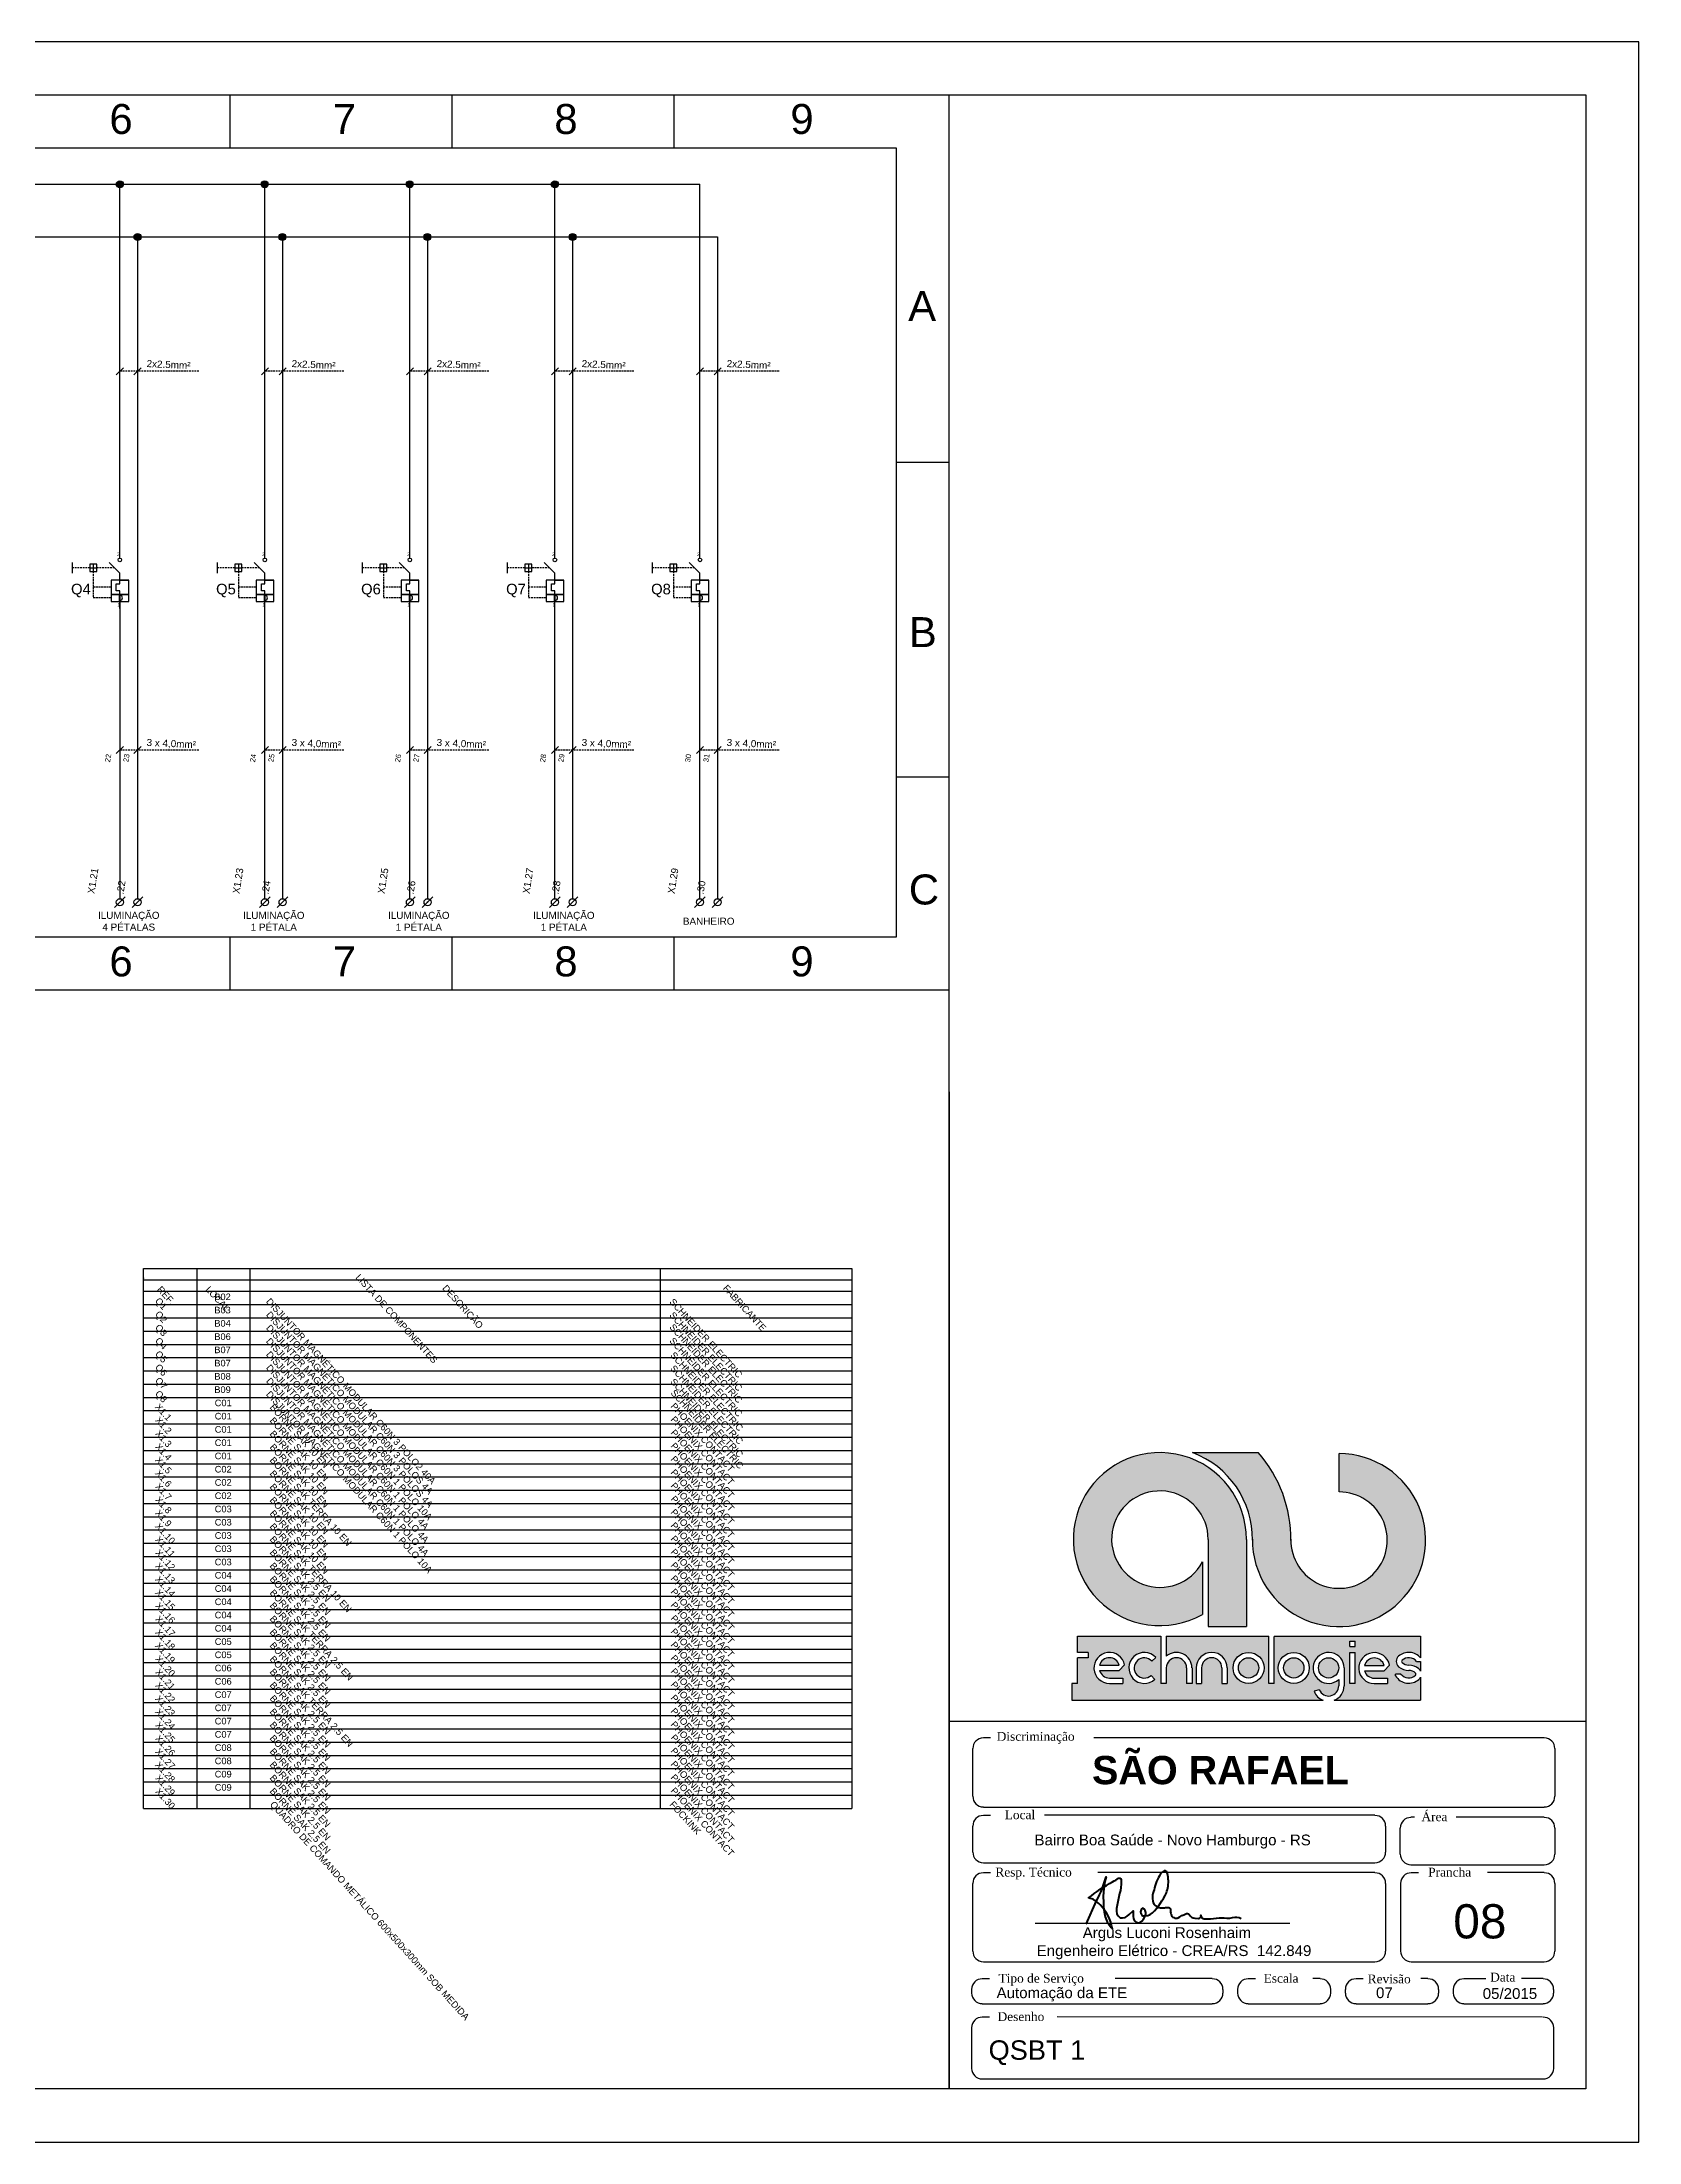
# Model space of a CAD drawing. Header units: millimetres. Extents: x 100 to 940, y 77 to 694.
# Drawn here: x 489 to 940, y 100 to 694 of the extents above; entities that cross this region are included whole.
import ezdxf
from ezdxf.enums import TextEntityAlignment as Align

# ---------------------------------------------------------------- set-up
doc = ezdxf.new("R2010")
doc.units = ezdxf.units.MM
doc.linetypes.add('DASHED', pattern=[0.75, 0.5, -0.25])
doc.layers.add('selo', color=7, linetype='Continuous')
doc.styles.add('Annotative', font='arial.ttf')
doc.styles.add('Notes', font='arial.ttf', dxfattribs={"height": 3})
doc.styles.get("Standard").update_dxf_attribs({"font": 'arial.ttf'})

msp = doc.modelspace()

# ---------------------------------------------------------------- hatches: boundary and pattern name
h = msp.add_hatch(color=256)
h.dxf.hatch_style = 1
h.paths.add_polyline_path([(511.51, 653.7, 1), (509.51, 653.7, 1)])
h = msp.add_hatch(color=256)
h.dxf.hatch_style = 1
h.paths.add_polyline_path([(552.46, 653.7, 1), (550.46, 653.7, 1)])
h = msp.add_hatch(color=256)
h.dxf.hatch_style = 1
h.paths.add_polyline_path([(593.46, 653.7, 1), (591.46, 653.7, 1)])
h = msp.add_hatch(color=256)
h.dxf.hatch_style = 1
h.paths.add_polyline_path([(634.51, 653.7, 1), (632.51, 653.7, 1)])
h = msp.add_hatch(color=256)
h.dxf.hatch_style = 1
h.paths.add_polyline_path([(516.51, 638.8, 1), (514.51, 638.8, 1)])
h = msp.add_hatch(color=256)
h.dxf.hatch_style = 1
h.paths.add_polyline_path([(557.46, 638.8, 1), (555.46, 638.8, 1)])
h = msp.add_hatch(color=256)
h.dxf.hatch_style = 1
h.paths.add_polyline_path([(598.46, 638.8, 1), (596.46, 638.8, 1)])
h = msp.add_hatch(color=256)
h.dxf.hatch_style = 1
h.paths.add_polyline_path([(639.51, 638.8, 1), (637.51, 638.8, 1)])
at = {"layer": 'selo'}
h = msp.add_hatch(color=0, dxfattribs=at)
h.dxf.hatch_style = 1
h.paths.add_polyline_path([(832.33, 294.98), (813.8, 294.98, -0.314958), (830.72, 270.21, 2.411144), (855.21, 294.7), (855.21, 283.86, -2.45129), (841.58, 270.52, 0.182443)])
h.paths.add_polyline_path([(835.35, 243.04), (806.37, 243.04), (806.37, 237.41, -0.642986), (813.63, 234.09), (813.63, 229.71), (812.12, 229.71), (812.12, 234.09, 1), (806.37, 234.09), (806.37, 229.71), (804.86, 229.71), (804.86, 243.04), (781.24, 243.04), (781.24, 238.48), (784.26, 238.48), (784.26, 236.97), (781.23, 236.97), (781.23, 229.71), (779.69, 229.71), (779.69, 224.92), (850.67, 224.92, -0.214084), (848.15, 227.48), (849.6, 227.91, 0.821242), (855.14, 229.01), (855.14, 230.78, -4.60202), (856.65, 234.09), (856.65, 229.01, -0.309238), (853.85, 224.92), (878.25, 224.92), (878.25, 231.45, -0.100697), (877.78, 230.83, -0.45988), (871.2, 231.81), (871.2, 232.32), (872.69, 232.32, 0.427074), (876.81, 232, 0.410877), (876.82, 232.63, 0.186203), (874.92, 233.36, -0.181325), (872.05, 234.44, -0.458616), (872.04, 237.41, -0.41774), (878.25, 236.93), (878.25, 243.04), (836.89, 243.04), (836.89, 229.71), (835.35, 229.71)])
h.paths.add_polyline_path([(834.02, 234.09, -1), (825.25, 234.09, -1)], flags=16)
h.paths.add_polyline_path([(832.51, 234.09, -1), (826.76, 234.09, -1)], flags=0)
h.paths.add_polyline_path([(846.79, 234.09, -1), (838.03, 234.09, -1)], flags=16)
h.paths.add_polyline_path([(845.28, 234.09, -1), (839.54, 234.09, -1)], flags=0)
h.paths.add_polyline_path([(823.59, 234.09), (823.59, 229.71), (822.08, 229.71), (822.08, 234.09, 1), (816.33, 234.09), (816.33, 229.71), (814.82, 229.71), (814.82, 234.09, -1)], flags=16)
h.paths.add_polyline_path([(858.22, 241.69), (859.76, 241.69), (859.76, 240.17), (858.22, 240.17)], flags=16)
h.paths.add_polyline_path([(858.22, 238.48), (859.76, 238.48), (859.76, 229.67), (858.22, 229.67)], flags=16)
h.paths.add_polyline_path([(869.47, 234.88), (867.94, 233.3), (862.39, 233.3, 0.338023), (865.17, 231.18), (868.91, 231.18), (868.91, 229.67), (865.17, 229.67, -2.123663)], flags=16)
h.paths.add_polyline_path([(862.38, 234.78, -0.767778), (867.94, 234.81)], flags=0)
h.paths.add_polyline_path([(803.38, 237.05), (802.27, 236.02, 2.414214), (802.1, 231.96), (803.12, 230.85, -2.414214)], flags=16)
h.paths.add_polyline_path([(794.59, 234.92), (793.05, 233.34), (787.51, 233.34, 0.338023), (790.28, 231.22), (794.03, 231.22), (794.03, 229.71), (790.28, 229.71, -2.123663)], flags=16)
h.paths.add_polyline_path([(793.05, 234.85), (787.5, 234.82, -0.767778)], flags=0)
h.paths.add_polyline_path([(826.76, 234.09, 1), (832.51, 234.09, 1)], flags=0)
h.paths.add_polyline_path([(845.28, 234.09, 1), (839.54, 234.09, 1)], flags=0)
h.paths.add_polyline_path([(849.39, 234.09, 1), (855.14, 234.09, 1)], flags=17)
h.paths.add_polyline_path([(867.94, 234.81, 0.767778), (862.38, 234.78)], flags=0)
h.paths.add_polyline_path([(874.9, 234.87, -0.181325), (877.77, 233.8, -0.101013), (878.25, 233.18), (878.25, 235.92), (877.13, 235.92, 0.427074), (873.01, 236.24, 0.410877), (873, 235.61, 0.186203)], flags=17)
h.paths.add_polyline_path([(793.05, 234.85, 0.767778), (787.5, 234.82)], flags=0)
h = msp.add_hatch(color=0, dxfattribs=at)
h.dxf.hatch_style = 1
h.paths.add_polyline_path([(816.57, 249.21), (816.57, 264.06, -8.182778), (818.19, 270.43), (818.19, 245.77), (829, 245.77), (829, 270.37, 3.718524)])
h = msp.add_hatch(color=0, dxfattribs=at)
h.dxf.hatch_style = 1
h.paths.add_polyline_path([(787.5, 234.82), (793.05, 234.85, 0.767778)])
h.paths.add_polyline_path([(826.76, 234.09, 1), (832.51, 234.09, 1)])
h.paths.add_polyline_path([(839.54, 234.09, 1), (845.28, 234.09, 1)])
h.paths.add_polyline_path([(862.38, 234.78), (867.94, 234.81, 0.767778)])

# ---------------------------------------------------------------- linework, layer by layer
for p, q in [((541.67, 664), (541.67, 679)), ((604.44, 664), (604.44, 679)), ((667.22, 664), (667.22, 679)), ((745, 115), (745, 679)), ((198.01, 653.7), (674.51, 653.7)), ((510.51, 547.96), (510.51, 653.7)), ((551.46, 547.96), (551.46, 653.7)), ((592.46, 547.96), (592.46, 653.7)), ((633.51, 547.96), (633.51, 653.7)), ((674.51, 547.96), (674.51, 653.7)), ((213.01, 638.8), (679.51, 638.8)), ((515.51, 638.8), (515.51, 451.64)), ((556.51, 638.8), (556.51, 451.64)), ((597.51, 638.8), (597.51, 451.64)), ((638.51, 638.8), (638.51, 451.64)), ((679.51, 638.8), (679.51, 451.64)), ((511.51, 601.83), (509.51, 599.83)), ((516.51, 601.83), (514.51, 599.83)), ((552.51, 601.83), (550.51, 599.83)), ((557.51, 601.83), (555.51, 599.83)), ((593.51, 601.83), (591.51, 599.83)), ((598.51, 601.83), (596.51, 599.83)), ((634.51, 601.83), (632.51, 599.83)), ((639.51, 601.83), (637.51, 599.83)), ((675.51, 601.83), (673.51, 599.83)), ((680.51, 601.83), (678.51, 599.83)), ((745, 575), (730, 575)), ((497.01, 546.72), (497.01, 543.72)), ((510.51, 543.72), (507.51, 546.72)), ((538.01, 546.72), (538.01, 543.72)), ((551.51, 543.72), (548.51, 546.72)), ((579.01, 546.72), (579.01, 543.72)), ((592.51, 543.72), (589.51, 546.72)), ((620.01, 546.72), (620.01, 543.72)), ((633.51, 543.72), (630.51, 546.72)), ((661.01, 546.72), (661.01, 543.72)), ((674.51, 543.72), (671.51, 546.72)), ((502.01, 545.22), (504.01, 545.22)), ((503.01, 546.22), (503.01, 544.22)), ((509.51, 538.72), (509.51, 540.72)), ((509.51, 540.72), (510.51, 540.71)), ((510.51, 541.72), (510.51, 543.72)), ((510.51, 540.71), (510.51, 541.72)), ((510.51, 541.72), (513.01, 541.72)), ((543.01, 545.22), (545.01, 545.22)), ((544.01, 546.22), (544.01, 544.22)), ((550.51, 538.72), (550.51, 540.72)), ((550.51, 540.72), (551.51, 540.71)), ((551.51, 541.72), (551.51, 543.72)), ((551.51, 540.71), (551.51, 541.72)), ((551.51, 541.72), (554.01, 541.72)), ((584.01, 545.22), (586.01, 545.22)), ((585.01, 546.22), (585.01, 544.22)), ((591.51, 538.72), (591.51, 540.72)), ((591.51, 540.72), (592.51, 540.71)), ((592.51, 541.72), (592.51, 543.72)), ((592.51, 540.71), (592.51, 541.72)), ((592.51, 541.72), (595.01, 541.72)), ((625.01, 545.22), (627.01, 545.22)), ((626.01, 546.22), (626.01, 544.22)), ((632.51, 538.72), (632.51, 540.72)), ((632.51, 540.72), (633.51, 540.71)), ((633.51, 541.72), (633.51, 543.72)), ((633.51, 540.71), (633.51, 541.72)), ((633.51, 541.72), (636.01, 541.72)), ((666.01, 545.22), (668.01, 545.22)), ((667.01, 546.22), (667.01, 544.22)), ((673.51, 538.72), (673.51, 540.72)), ((673.51, 540.72), (674.51, 540.71)), ((674.51, 541.72), (674.51, 543.72)), ((674.51, 540.71), (674.51, 541.72)), ((674.51, 541.72), (677.01, 541.72)), ((510.51, 538.72), (509.51, 538.72)), ((510.51, 537.72), (510.51, 538.72)), ((510.51, 533.72), (510.51, 535.72)), ((510.51, 535.72), (510.51, 451.64)), ((551.51, 538.72), (550.51, 538.72)), ((551.51, 537.72), (551.51, 538.72)), ((551.51, 451.64), (551.51, 535.72)), ((592.51, 538.72), (591.51, 538.72)), ((592.51, 537.72), (592.51, 538.72)), ((592.51, 451.64), (592.51, 535.72)), ((633.51, 538.72), (632.51, 538.72)), ((633.51, 537.72), (633.51, 538.72)), ((633.51, 451.64), (633.51, 535.72)), ((674.51, 538.72), (673.51, 538.72)), ((674.51, 537.72), (674.51, 538.72)), ((674.51, 451.64), (674.51, 535.72)), ((511.51, 494.68), (509.51, 492.68)), ((516.51, 494.68), (514.51, 492.68)), ((552.51, 494.68), (550.51, 492.68)), ((557.51, 494.68), (555.51, 492.68)), ((593.51, 494.68), (591.51, 492.68)), ((598.51, 494.68), (596.51, 492.68)), ((634.51, 494.68), (632.51, 492.68)), ((639.51, 494.68), (637.51, 492.68)), ((675.51, 494.68), (673.51, 492.68)), ((680.51, 494.68), (678.51, 492.68)), ((745, 486), (730, 486)), ((509.01, 449.14), (512.01, 452.14)), ((514.01, 449.14), (517.01, 452.14)), ((550.01, 449.14), (553.01, 452.14)), ((555.01, 449.14), (558.01, 452.14)), ((591.01, 449.14), (594.01, 452.14)), ((596.01, 449.14), (599.01, 452.14)), ((632.01, 449.14), (635.01, 452.14)), ((637.01, 449.14), (640.01, 452.14)), ((673.01, 449.14), (676.01, 452.14)), ((678.01, 449.14), (681.01, 452.14)), ((541.67, 425.74), (541.67, 440.74)), ((604.44, 425.74), (604.44, 440.74)), ((667.22, 425.74), (667.22, 440.74)), ((730, 425.74), (165, 425.74)), ((745, 425.74), (730, 425.74)), ((745, 397), (745, 115)), ((517.24, 194.35), (517.24, 347.08)), ((517.24, 347.08), (717.49, 347.08)), ((532.24, 347.08), (532.24, 194.35)), ((547.24, 347.08), (547.24, 194.35)), ((663.25, 347.08), (663.25, 194.35)), ((717.49, 347.08), (717.49, 194.35)), ((517.24, 343.82), (717.49, 343.82)), ((517.24, 340.6), (717.49, 340.6)), ((517.24, 336.85), (717.49, 336.85)), ((517.24, 333.1), (717.49, 333.1)), ((517.24, 329.35), (717.49, 329.35)), ((517.24, 325.6), (717.49, 325.6)), ((517.24, 321.85), (717.49, 321.85)), ((517.24, 318.1), (717.49, 318.1)), ((517.24, 314.35), (717.49, 314.35)), ((517.24, 310.6), (717.49, 310.6)), ((517.24, 306.85), (717.49, 306.85)), ((517.24, 303.1), (717.49, 303.1)), ((517.24, 299.35), (717.49, 299.35)), ((517.24, 295.6), (717.49, 295.6)), ((517.24, 291.85), (717.49, 291.85)), ((517.24, 288.1), (717.49, 288.1)), ((517.24, 284.35), (717.49, 284.35)), ((517.24, 280.6), (717.49, 280.6)), ((517.24, 276.85), (717.49, 276.85)), ((517.24, 273.1), (717.49, 273.1)), ((517.24, 269.35), (717.49, 269.35)), ((517.24, 265.6), (717.49, 265.6)), ((517.24, 261.85), (717.49, 261.85)), ((517.24, 258.1), (717.49, 258.1)), ((517.24, 254.35), (717.49, 254.35)), ((517.24, 250.6), (717.49, 250.6)), ((517.24, 246.85), (717.49, 246.85)), ((517.24, 243.1), (717.49, 243.1)), ((517.24, 239.35), (717.49, 239.35)), ((517.24, 235.6), (717.49, 235.6)), ((517.24, 235.6), (717.49, 235.6)), ((517.24, 231.85), (717.49, 231.85)), ((517.24, 228.1), (717.49, 228.1)), ((517.24, 224.35), (717.49, 224.35)), ((517.24, 220.6), (717.49, 220.6)), ((517.24, 216.85), (717.49, 216.85)), ((517.24, 213.1), (717.49, 213.1)), ((517.24, 209.35), (717.49, 209.35)), ((517.24, 205.6), (717.49, 205.6)), ((517.24, 201.85), (717.49, 201.85)), ((517.24, 198.1), (717.49, 198.1)), ((517.24, 194.35), (717.49, 194.35))]:
    msp.add_line(p, q)
at = {"linetype": 'DASHED'}
for p, q in [((532.87, 600.83), (510.51, 600.83)), ((573.87, 600.83), (551.51, 600.83)), ((614.87, 600.83), (592.51, 600.83)), ((655.87, 600.83), (633.51, 600.83)), ((696.87, 600.83), (674.51, 600.83)), ((502.01, 545.22), (497.01, 545.22)), ((503.01, 544.22), (503.01, 536.72)), ((509.01, 545.22), (504.01, 545.22)), ((543.01, 545.22), (538.01, 545.22)), ((544.01, 544.22), (544.01, 536.72)), ((550.01, 545.22), (545.01, 545.22)), ((584.01, 545.22), (579.01, 545.22)), ((585.01, 544.22), (585.01, 536.72)), ((591.01, 545.22), (586.01, 545.22)), ((625.01, 545.22), (620.01, 545.22)), ((626.01, 544.22), (626.01, 536.72)), ((632.01, 545.22), (627.01, 545.22)), ((666.01, 545.22), (661.01, 545.22)), ((667.01, 544.22), (667.01, 536.72)), ((673.01, 545.22), (668.01, 545.22)), ((508.01, 539.72), (503.01, 539.72)), ((508.01, 536.72), (503.01, 536.72)), ((549.01, 539.72), (544.01, 539.72)), ((549.01, 536.72), (544.01, 536.72)), ((590.01, 539.72), (585.01, 539.72)), ((590.01, 536.72), (585.01, 536.72)), ((631.01, 539.72), (626.01, 539.72)), ((631.01, 536.72), (626.01, 536.72)), ((672.01, 539.72), (667.01, 539.72)), ((672.01, 536.72), (667.01, 536.72)), ((532.87, 493.68), (510.51, 493.68)), ((573.87, 493.68), (551.51, 493.68)), ((614.87, 493.68), (592.51, 493.68)), ((655.87, 493.68), (633.51, 493.68)), ((696.87, 493.68), (674.51, 493.68))]:
    msp.add_line(p, q, dxfattribs=at)
at = {"lineweight": 40}
for p, q in [((510.51, 535.72), (510.51, 537.72)), ((551.51, 535.72), (551.51, 537.72)), ((592.51, 535.72), (592.51, 537.72)), ((633.51, 535.72), (633.51, 537.72)), ((674.51, 535.72), (674.51, 537.72))]:
    msp.add_line(p, q, dxfattribs=at)
for points in [[(100, 100), (940, 100), (940, 693.94), (100, 693.94)], [(150, 679), (925, 679), (925, 115), (150, 115)], [(165, 664), (730, 664), (730, 440.74), (165, 440.74)], [(502.01, 544.22), (504.01, 544.22), (504.01, 546.22), (502.01, 546.22)], [(508.01, 537.72), (513.01, 537.72), (513.01, 541.71), (508.01, 541.72)], [(543.01, 544.22), (545.01, 544.22), (545.01, 546.22), (543.01, 546.22)], [(549.01, 537.72), (554.01, 537.72), (554.01, 541.71), (549.01, 541.72)], [(584.01, 544.22), (586.01, 544.22), (586.01, 546.22), (584.01, 546.22)], [(590.01, 537.72), (595.01, 537.72), (595.01, 541.71), (590.01, 541.72)], [(625.01, 544.22), (627.01, 544.22), (627.01, 546.22), (625.01, 546.22)], [(631.01, 537.72), (636.01, 537.72), (636.01, 541.71), (631.01, 541.72)], [(666.01, 544.22), (668.01, 544.22), (668.01, 546.22), (666.01, 546.22)], [(672.01, 537.72), (677.01, 537.72), (677.01, 541.71), (672.01, 541.72)], [(508.01, 535.72), (513.01, 535.72), (513.01, 537.72), (508.01, 537.72)], [(549.01, 535.72), (554.01, 535.72), (554.01, 537.72), (549.01, 537.72)], [(590.01, 535.72), (595.01, 535.72), (595.01, 537.72), (590.01, 537.72)], [(631.01, 535.72), (636.01, 535.72), (636.01, 537.72), (631.01, 537.72)], [(672.01, 535.72), (677.01, 535.72), (677.01, 537.72), (672.01, 537.72)]]:
    msp.add_lwpolyline(points, close=True)
for centre, radius in [((510.51, 653.7), 1), ((551.46, 653.7), 1), ((592.46, 653.7), 1), ((633.51, 653.7), 1), ((515.51, 638.8), 1), ((556.46, 638.8), 1), ((597.46, 638.8), 1), ((638.51, 638.8), 1), ((510.51, 547.46), 0.5), ((551.51, 547.46), 0.5), ((592.51, 547.46), 0.5), ((633.51, 547.46), 0.5), ((674.51, 547.46), 0.5), ((510.51, 450.64), 1), ((515.51, 450.64), 1), ((551.51, 450.64), 1), ((556.51, 450.64), 1), ((592.51, 450.64), 1), ((597.51, 450.64), 1), ((633.51, 450.64), 1), ((638.51, 450.64), 1), ((674.51, 450.64), 1), ((679.51, 450.64), 1)]:
    msp.add_circle(centre, radius)
for centre in [(510.51, 536.72), (551.51, 536.72), (592.51, 536.72), (633.51, 536.72), (674.51, 536.72)]:
    msp.add_arc(centre, 0.75, 270, 90)
for p in [(597.51, 450.64), (517.24, 344.35), (517.24, 344.35)]:
    msp.add_point(p)
at = {"layer": 'selo', "color": 0}
for p, q in [((813.8, 294.98), (832.33, 294.98)), ((855.21, 283.86), (855.21, 294.7)), ((818.19, 270.43), (818.19, 245.77)), ((829, 270.37), (829, 245.77)), ((816.57, 264.06), (816.57, 249.21)), ((818.19, 245.77), (829, 245.77)), ((781.24, 238.48), (781.24, 243.04)), ((781.24, 243.04), (804.86, 243.04)), ((784.26, 238.48), (781.24, 238.48)), ((784.26, 238.48), (784.26, 236.97)), ((804.86, 243.04), (804.86, 229.71)), ((806.37, 243.04), (806.37, 237.41)), ((806.37, 243.04), (835.35, 243.04)), ((835.35, 229.71), (835.35, 243.04)), ((836.89, 243.04), (878.25, 243.04)), ((836.89, 229.71), (836.89, 243.01)), ((858.22, 240.17), (858.22, 241.69)), ((858.22, 241.69), (859.76, 241.69)), ((858.22, 240.17), (859.76, 240.17)), ((858.22, 229.67), (858.22, 238.48)), ((858.22, 238.48), (859.76, 238.48)), ((859.76, 240.17), (859.76, 241.69)), ((859.76, 229.67), (859.76, 238.48)), ((878.25, 243.04), (878.25, 236.93)), ((781.23, 229.71), (781.23, 236.97)), ((784.26, 236.97), (781.23, 236.97)), ((787.5, 234.82), (793.05, 234.85)), ((787.51, 233.34), (793.05, 233.34)), ((793.05, 233.34), (794.59, 234.92)), ((802.1, 231.96), (803.12, 230.85)), ((802.27, 236.02), (803.38, 237.05)), ((806.37, 234.09), (806.37, 229.71)), ((812.12, 234.09), (812.12, 229.71)), ((813.63, 234.09), (813.63, 229.71)), ((814.82, 234.09), (814.82, 229.71)), ((816.33, 234.09), (816.33, 229.71)), ((822.08, 234.09), (822.08, 229.71)), ((823.59, 234.09), (823.59, 229.71)), ((856.65, 234.09), (856.65, 229.01)), ((862.38, 234.78), (867.94, 234.81)), ((862.39, 233.3), (867.94, 233.3)), ((867.94, 233.3), (869.47, 234.88)), ((872.69, 232.32), (871.2, 232.32)), ((871.2, 231.81), (871.2, 232.32)), ((877.13, 235.92), (878.25, 235.92)), ((878.25, 235.92), (878.25, 233.18)), ((781.23, 229.71), (779.69, 229.71)), ((779.69, 229.71), (779.69, 224.92)), ((790.28, 231.22), (794.03, 231.22)), ((790.28, 229.71), (794.03, 229.71)), ((794.03, 231.22), (794.03, 229.71)), ((806.37, 229.71), (804.86, 229.71)), ((813.63, 229.71), (812.12, 229.71)), ((814.82, 229.71), (816.33, 229.71)), ((822.08, 229.71), (823.59, 229.71)), ((830.17, 229.74), (829.63, 229.71)), ((836.89, 229.71), (835.35, 229.71)), ((849.6, 227.91), (848.15, 227.48)), ((855.14, 230.78), (855.14, 229.01)), ((859.76, 229.67), (858.22, 229.67)), ((865.17, 231.18), (868.91, 231.18)), ((865.17, 229.67), (868.91, 229.67)), ((868.91, 231.18), (868.91, 229.67)), ((878.25, 231.45), (878.25, 224.92)), ((779.69, 224.92), (850.67, 224.92)), ((853.85, 224.92), (878.25, 224.92)), ((745, 219), (925, 219)), ((756.69, 214.33), (754.66, 214.33)), ((913.21, 214.33), (785.84, 214.33)), ((751.61, 211.28), (751.61, 197.78)), ((916.26, 197.78), (916.26, 211.28)), ((754.66, 194.73), (913.21, 194.73)), ((754.66, 192.4), (756.69, 192.4)), ((865.35, 192.4), (771.93, 192.4)), ((876.56, 191.84), (875.51, 191.84)), ((913.21, 191.84), (888.36, 191.84)), ((751.61, 189.35), (751.61, 181.99)), ((868.39, 181.99), (868.39, 189.35)), ((872.46, 181.43), (872.46, 188.79)), ((916.26, 181.43), (916.26, 188.79)), ((754.66, 178.94), (865.35, 178.94)), ((875.51, 178.39), (913.21, 178.39)), ((751.61, 173.14), (751.61, 153.98)), ((754.66, 176.19), (756.69, 176.19)), ((865.35, 176.19), (787, 176.19)), ((868.39, 153.98), (868.39, 173.14)), ((872.55, 173.14), (872.55, 153.98)), ((875.6, 176.19), (877.63, 176.19)), ((913.21, 176.19), (897.13, 176.19)), ((916.26, 153.98), (916.26, 173.14)), ((769.31, 161.86), (841.3, 161.86)), ((754.66, 150.93), (865.35, 150.93)), ((875.6, 150.93), (913.21, 150.93)), ((751.26, 143.15), (751.26, 142.13)), ((754.31, 146.2), (756.34, 146.2)), ((819.36, 146.2), (791.92, 146.2)), ((822.41, 142.13), (822.41, 143.15)), ((826.47, 143.15), (826.47, 142.13)), ((829.52, 146.2), (831.56, 146.2)), ((849.85, 146.2), (847.82, 146.2)), ((852.9, 142.13), (852.9, 143.15)), ((856.97, 143.15), (856.97, 142.13)), ((860.01, 146.2), (862.05, 146.2)), ((880.34, 146.2), (878.31, 146.2)), ((883.39, 142.13), (883.39, 143.15)), ((887.46, 143.15), (887.46, 142.13)), ((890.51, 146.2), (896.7, 146.2)), ((912.87, 146.2), (906.79, 146.2)), ((915.92, 142.13), (915.92, 143.15)), ((754.31, 139.08), (819.36, 139.08)), ((829.52, 139.08), (849.85, 139.08)), ((860.01, 139.08), (880.34, 139.08)), ((890.51, 139.08), (912.87, 139.08)), ((751.26, 132.31), (751.26, 120.82)), ((754.31, 135.36), (756.34, 135.36)), ((912.72, 135.31), (775.47, 135.36)), ((915.89, 120.81), (915.94, 132.31)), ((754.31, 117.82), (912.89, 117.82))]:
    msp.add_line(p, q, dxfattribs=at)
msp.add_lwpolyline([(745, 115), (745, 219), (925, 219), (925, 115)], close=True, dxfattribs=at)
at = {"layer": 'selo', "color": 0, "linetype": 'Continuous', "lineweight": 40, "transparency": 33554687}
msp.add_lwpolyline([(783.71, 161.57), (786.63, 168.22, 0.05993), (789.33, 175.04, 0.114734), (789.08, 163.67, 0.105575), (791.11, 160.29, 0.152792), (787.63, 167.08, 0.174248), (784.39, 169.03, -0.042414), (791.18, 173.62, 0.031525), (792.89, 174.61, -0.590951), (793.63, 173.83, -0.072), (793.17, 170.24), (792.28, 166.01, 0.292783), (793.28, 163.42, 0.292783), (795.87, 164.34), (797.01, 165.37, 0.084237), (797.12, 163.21, 0.426622), (798.79, 162.03, 0.240648), (800.53, 164.41, 0.382176), (799.64, 166.16, 0.493606), (799.64, 163.99, 0.220907), (802.42, 164.77, 0.080728), (806.4, 170.45, 0.11357), (806.91, 174.35, 0.101958), (806.48, 176.38, 0.356196), (805.74, 176.66, 0.192525), (804.76, 175.82, 0.098877), (802.91, 171.31, 0.195151), (802.81, 167.22, 0.246302), (805.86, 166.26, -0.124424), (807.06, 166.31, -0.323775), (807.56, 165.76, 0.115641), (807.71, 164.34, 0.432756), (809.7, 163.42, -0.031443), (811.86, 164.54, -0.343208), (812.82, 164.33, 0.248336), (814.47, 163.28), (815.44, 163.24, 0.553873), (816.15, 164.19, 0.474188), (817.24, 163.13, 0.048993), (820.55, 163.35, -0.070964), (823.46, 163.31, 0.086771), (825.09, 163.52, -0.151332), (827.53, 163.24)], format="xyb", dxfattribs=at)
at = {"layer": 'selo', "color": 0}
for centre, radius in [((829.63, 234.09), 4.38), ((842.41, 234.09), 4.38), ((829.63, 234.09), 2.87), ((842.41, 234.09), 2.87), ((852.26, 234.09), 2.87)]:
    msp.add_circle(centre, radius, dxfattribs=at)
for centre, radius, start, end in [((804.54, 270.51), 24.47, 359.67995, 299.47158), ((804.56, 270.5), 26.17, 359.37989, 69.30885), ((855.19, 270.24), 24.47, 179.36588, 89.95278), ((804.56, 270.5), 37.02, 359.35419, 41.3911), ((804.55, 270.5), 13.64, 359.69791, 331.82812), ((855.21, 270.23), 13.63, 178.81377, 90), ((790.28, 234.09), 4.38, 10.86006, 270), ((800.16, 234.08), 4.38, 42.62208, 312.62208), ((809.24, 234.09), 4.38, 0, 130.96179), ((819.2, 234.09), 4.38, 0, 180), ((852.26, 234.09), 4.38, 0, 310.96179), ((865.17, 234.05), 4.38, 10.86006, 270), ((874.91, 234.1), 4.38, 40.22623, 130.91522), ((790.28, 234.09), 2.87, 15.26166, 165.32676), ((790.28, 234.09), 2.87, 195.29423, 270), ((800.16, 234.08), 2.87, 42.62208, 312.62208), ((809.24, 234.09), 2.87, 0, 180), ((819.2, 234.09), 2.87, 0, 180), ((865.17, 234.05), 2.87, 15.26166, 165.32676), ((865.17, 234.05), 2.87, 195.29423, 270), ((874.91, 234.14), 4.38, 212.12828, 310.91522), ((873.33, 235.92), 1.96, 130.76197, 229.30976), ((874.91, 237.73), 4.37, 229.01082, 270.04177), ((874.91, 234.13), 2.86, 219.28503, 311.78937), ((873.33, 235.92), 0.45, 127.13552, 232.25915), ((874.9, 237.7), 2.82, 227.77573, 270.15365), ((874.91, 234.11), 2.86, 39.28503, 131.78937), ((874.91, 230.51), 4.37, 49.01082, 90.04177), ((874.92, 230.54), 2.82, 47.77573, 90.15365), ((876.49, 232.32), 0.45, 307.13552, 52.25915), ((876.49, 232.32), 1.96, 26.23751, 49.30976), ((852.26, 229.01), 4.38, 200.39961, 248.7344), ((852.26, 229.01), 2.87, 202.42288, 0), ((852.26, 229.01), 4.38, 291.2656, 0), ((876.49, 232.32), 1.96, 310.76197, 333.76249), ((754.66, 211.28), 3, 90, 180), ((913.21, 211.28), 3, 0, 90), ((754.66, 197.78), 3, 180, 270), ((913.21, 197.78), 3, 270, 0), ((754.66, 189.35), 3, 90, 180), ((865.35, 189.35), 3, 0, 90), ((875.51, 188.79), 3, 90, 180), ((913.21, 188.79), 3, 0, 90), ((754.66, 181.99), 3, 180, 270), ((865.35, 181.99), 3, 270, 0), ((875.51, 181.43), 3, 180, 270), ((913.21, 181.43), 3, 270, 0), ((754.66, 173.14), 3, 90, 180), ((865.35, 173.14), 3, 0, 90), ((875.6, 173.14), 3, 90, 180), ((913.21, 173.14), 3, 0, 90), ((754.66, 153.98), 3, 180, 270), ((865.35, 153.98), 3, 270, 0), ((875.6, 153.98), 3, 180, 270), ((913.21, 153.98), 3, 270, 0), ((754.31, 143.15), 3, 90, 180), ((819.36, 143.15), 3, 0, 90), ((829.52, 143.15), 3, 90, 180), ((849.85, 143.15), 3, 0, 90), ((860.01, 143.15), 3, 90, 180), ((880.34, 143.15), 3, 0, 90), ((890.51, 143.15), 3, 90, 180), ((912.87, 143.15), 3, 0, 90), ((754.31, 142.13), 3, 180, 270), ((819.36, 142.13), 3, 270, 0), ((829.52, 142.13), 3, 180, 270), ((849.85, 142.13), 3, 270, 0), ((860.01, 142.13), 3, 180, 270), ((880.34, 142.13), 3, 270, 0), ((890.51, 142.13), 3, 180, 270), ((912.87, 142.13), 3, 270, 0), ((754.31, 132.31), 3, 90, 180), ((912.89, 132.31), 3, 0, 90), ((754.31, 120.82), 3, 180, 270), ((912.89, 120.82), 3, 270, 0)]:
    msp.add_arc(centre, radius, start, end, dxfattribs=at)

# ---------------------------------------------------------------- texts
at = {"style": 'Notes'}
for s, height, p in [('6', 8.48, (507.55, 667.93)), ('7', 8.48, (570.69, 667.93)), ('8', 8.48, (633.34, 667.93)), ('9', 8.48, (700.07, 667.93)), ('A', 8.48, (733.39, 615.03)), ('2', 1, (509.68, 548.53)), ('2', 1, (550.68, 548.53)), ('2', 1, (591.68, 548.53)), ('2', 1, (632.68, 548.53)), ('2', 1, (673.68, 548.53)), ('Q4', 3, (496.71, 537.71)), ('Q5', 3, (537.71, 537.71)), ('Q6', 3, (578.71, 537.71)), ('Q7', 3, (619.71, 537.71)), ('Q8', 3, (660.71, 537.71)), ('1', 1, (509.82, 534.19)), ('1', 1, (550.82, 534.19)), ('1', 1, (591.82, 534.19)), ('1', 1, (632.82, 534.19)), ('1', 1, (673.82, 534.19)), ('B', 8.48, (733.57, 522.79)), ('C', 8.48, (733.57, 450.01)), ('6', 8.48, (507.55, 429.67)), ('7', 8.48, (570.69, 429.67)), ('8', 8.48, (633.34, 429.67)), ('9', 8.48, (700.07, 429.67)), ('B02', 1.875, (537.21, 338.1)), ('B03', 1.875, (537.21, 334.35)), ('B04', 1.875, (537.21, 330.6)), ('B06', 1.875, (537.21, 326.85)), ('B07', 1.875, (537.21, 323.1)), ('B07', 1.875, (537.21, 319.35)), ('B08', 1.875, (537.21, 315.6)), ('B09', 1.875, (537.21, 311.85)), ('C01', 1.875, (537.33, 308.1)), ('C01', 1.875, (537.33, 304.35)), ('C01', 1.875, (537.33, 300.6)), ('C01', 1.875, (537.33, 296.85)), ('C01', 1.875, (537.33, 293.1)), ('C02', 1.875, (537.33, 289.35)), ('C02', 1.875, (537.33, 285.6)), ('C02', 1.875, (537.33, 281.85)), ('C03', 1.875, (537.33, 278.1)), ('C03', 1.875, (537.33, 274.35)), ('C03', 1.875, (537.33, 270.6)), ('C03', 1.875, (537.33, 266.85)), ('C03', 1.875, (537.33, 263.1)), ('C04', 1.875, (537.33, 259.35)), ('C04', 1.875, (537.33, 255.6)), ('C04', 1.875, (537.33, 251.85)), ('C04', 1.875, (537.33, 248.1)), ('C04', 1.875, (537.33, 244.35)), ('C05', 1.875, (537.33, 240.6)), ('C05', 1.875, (537.33, 236.85)), ('C06', 1.875, (537.33, 233.1)), ('C06', 1.875, (537.33, 229.35)), ('C07', 1.875, (537.33, 225.6)), ('C07', 1.875, (537.33, 221.85)), ('C07', 1.875, (537.33, 218.1)), ('C07', 1.875, (537.33, 214.35)), ('C08', 1.875, (537.33, 210.6)), ('C08', 1.875, (537.33, 206.85)), ('C09', 1.875, (537.33, 203.1)), ('C09', 1.875, (537.33, 199.35))]:
    msp.add_text(s, height=height, dxfattribs=at).set_placement(p)
for s, height, rotation, p in [('2x2.5mm²', 2, 357.27678, (518.03, 602.01)), ('2x2.5mm²', 2, 357.27678, (559.03, 602.01)), ('2x2.5mm²', 2, 357.27678, (600.03, 602.01)), ('2x2.5mm²', 2, 357.27678, (641.03, 602.01)), ('2x2.5mm²', 2, 357.27678, (682.03, 602.01)), ('3 x 4,0mm²', 2, 357.27678, (518.03, 494.86)), ('3 x 4,0mm²', 2, 357.27678, (559.03, 494.86)), ('3 x 4,0mm²', 2, 357.27678, (600.03, 494.86)), ('3 x 4,0mm²', 2, 357.27678, (641.03, 494.86)), ('3 x 4,0mm²', 2, 357.27678, (682.03, 494.86)), ('LISTA DE COMPONENTES', 1.875, 312.16458, (577.03, 344.44)), ('Q1', 1.875, 312.16458, (520.34, 337.78)), ('REF.', 1.875, 312.16458, (520.9, 341.02)), ('LOCAL.', 1.875, 312.16458, (534.61, 341.02)), ('DISJUNTOR MAGNÉTICO MODULAR C60N 3 POLO2 40A', 1.875, 312.16458, (551.71, 337.63)), ('DESCRIÇÃO', 1.875, 312.16458, (601.55, 341.37)), ('FABRICANTE', 1.875, 312.16458, (680.91, 341.39)), ('Q2', 1.875, 312.16458, (520.34, 334.03)), ('DISJUNTOR MAGNÉTICO MODULAR C60N 3 POLOS 4A', 1.875, 312.16458, (551.71, 333.88)), ('SCHNEIDER ELECTRIC', 1.875, 312.16458, (665.75, 337.49)), ('SCHNEIDER ELECTRIC', 1.875, 312.16458, (665.75, 333.74)), ('Q3', 1.875, 312.16458, (520.34, 330.28)), ('Q4', 1.875, 312.16458, (520.34, 326.53)), ('DISJUNTOR MAGNÉTICO MODULAR C60N 3 POLOS 4A', 1.875, 312.16458, (551.71, 330.13)), ('DISJUNTOR MAGNÉTICO MODULAR C60N 1 POLO 10A', 1.875, 312.16458, (551.71, 326.38)), ('SCHNEIDER ELECTRIC', 1.875, 312.16458, (665.75, 330.35)), ('SCHNEIDER ELECTRIC', 1.875, 312.16458, (665.75, 326.49)), ('Q5', 1.875, 312.16458, (520.34, 322.78)), ('DISJUNTOR MAGNÉTICO MODULAR C60N 1 POLO 4A', 1.875, 312.16458, (551.71, 322.63)), ('SCHNEIDER ELECTRIC', 1.875, 312.16458, (665.98, 322.43)), ('Q6', 1.875, 312.16458, (520.34, 319.03)), ('Q7', 1.875, 312.16458, (520.34, 315.28)), ('DISJUNTOR MAGNÉTICO MODULAR C60N 1 POLO 4A', 1.875, 312.16458, (551.71, 318.88)), ('DISJUNTOR MAGNÉTICO MODULAR C60N 1 POLO 4A', 1.875, 312.16458, (551.71, 315.13)), ('SCHNEIDER ELECTRIC', 1.875, 312.16458, (665.98, 318.68)), ('SCHNEIDER ELECTRIC', 1.875, 312.16458, (665.98, 314.93)), ('X1.1', 1.875, 312.16458, (520.35, 307.78)), ('Q8', 1.875, 312.16458, (520.34, 311.53)), ('DISJUNTOR MAGNÉTICO MODULAR C60N 1 POLO 10A', 1.875, 312.16458, (551.71, 311.38)), ('SCHNEIDER ELECTRIC', 1.875, 312.16458, (666.1, 311.74)), ('PHOENIX CONTACT', 1.875, 312.16458, (666.1, 307.99)), ('X1.2', 1.875, 312.16458, (520.35, 304.03)), ('BORNE SAK 10 EN', 1.875, 312.16458, (552.73, 307.69)), ('BORNE SAK 10 EN', 1.875, 312.16458, (552.73, 303.94)), ('PHOENIX CONTACT', 1.875, 312.16458, (666.1, 304.24)), ('X1.3', 1.875, 312.16458, (520.35, 300.28)), ('X1.4', 1.875, 312.16458, (520.35, 296.53)), ('BORNE SAK 10 EN', 1.875, 312.16458, (552.73, 300.19)), ('BORNE SAK 10 EN', 1.875, 312.16458, (552.73, 296.44)), ('PHOENIX CONTACT', 1.875, 312.16458, (666.1, 300.49)), ('PHOENIX CONTACT', 1.875, 312.16458, (666.1, 296.74)), ('X1.5', 1.875, 312.16458, (520.35, 292.78)), ('BORNE SAK TERRA 10 EN ', 1.875, 312.16458, (552.73, 292.74)), ('PHOENIX CONTACT', 1.875, 312.16458, (666.1, 292.99)), ('X1.6', 1.875, 312.16458, (520.35, 289.03)), ('X1.7', 1.875, 312.16458, (520.35, 285.28)), ('BORNE SAK 10 EN', 1.875, 312.16458, (552.73, 288.94)), ('BORNE SAK 10 EN', 1.875, 312.16458, (552.73, 285.19)), ('PHOENIX CONTACT', 1.875, 312.16458, (666.1, 289.24)), ('PHOENIX CONTACT', 1.875, 312.16458, (666.1, 285.49)), ('X1.8', 1.875, 312.16458, (520.35, 281.53)), ('BORNE SAK 10 EN', 1.875, 312.16458, (552.73, 281.44)), ('PHOENIX CONTACT', 1.875, 312.16458, (666.1, 281.74)), ('X1.9', 1.875, 312.16458, (520.35, 277.78)), ('X1.10', 1.875, 312.16458, (520.35, 274.03)), ('BORNE SAK 10 EN', 1.875, 312.16458, (552.73, 277.69)), ('BORNE SAK TERRA 10 EN ', 1.875, 312.16458, (552.73, 273.99)), ('PHOENIX CONTACT', 1.875, 312.16458, (666.1, 277.99)), ('PHOENIX CONTACT', 1.875, 312.16458, (666.1, 274.24)), ('X1.11', 1.875, 312.16458, (520.35, 270.28)), ('X1:12', 1.875, 312.16458, (520.35, 266.53)), ('BORNE SAK 2.5 EN', 1.875, 312.16458, (552.73, 270.36)), ('BORNE SAK 2.5 EN', 1.875, 312.16458, (552.73, 266.61)), ('PHOENIX CONTACT', 1.875, 312.16458, (666.1, 270.49)), ('PHOENIX CONTACT', 1.875, 312.16458, (666.1, 266.74)), ('X1.13', 1.875, 312.16458, (520.35, 262.78)), ('BORNE SAK 2.5 EN', 1.875, 312.16458, (552.73, 262.86)), ('PHOENIX CONTACT', 1.875, 312.16458, (666.1, 262.99)), ('X1.14', 1.875, 312.16458, (520.35, 259.03)), ('X1.15', 1.875, 312.16458, (520.35, 255.28)), ('BORNE SAK 2.5 EN', 1.875, 312.16458, (552.73, 259.11)), ('BORNE SAK TERRA 2.5 EN ', 1.875, 312.16458, (552.73, 255.24)), ('PHOENIX CONTACT', 1.875, 312.16458, (666.1, 259.24)), ('PHOENIX CONTACT', 1.875, 312.16458, (666.1, 255.49)), ('X1.16', 1.875, 312.16458, (520.35, 251.53)), ('BORNE SAK 2.5 EN', 1.875, 312.16458, (552.73, 251.61)), ('PHOENIX CONTACT', 1.875, 312.16458, (666.1, 251.74)), ('X1.17', 1.875, 312.16458, (520.35, 247.78)), ('X1.18', 1.875, 312.16458, (520.35, 244.03)), ('BORNE SAK 2.5 EN', 1.875, 312.16458, (552.73, 247.86)), ('BORNE SAK 2.5 EN', 1.875, 312.16458, (552.73, 244.11)), ('PHOENIX CONTACT', 1.875, 312.16458, (666.1, 247.99)), ('PHOENIX CONTACT', 1.875, 312.16458, (666.1, 244.24)), ('X1.19', 1.875, 312.16458, (520.35, 240.28)), ('X1.20', 1.875, 312.16458, (520.35, 236.53)), ('BORNE SAK 2.5 EN', 1.875, 312.16458, (552.73, 240.36)), ('BORNE SAK TERRA 2.5 EN ', 1.875, 312.16458, (552.73, 236.49)), ('PHOENIX CONTACT', 1.875, 312.16458, (666.1, 240.49)), ('PHOENIX CONTACT', 1.875, 312.16458, (666.1, 236.74)), ('X1.21', 1.875, 312.16458, (520.35, 232.78)), ('BORNE SAK 2.5 EN', 1.875, 312.16458, (552.73, 232.86)), ('PHOENIX CONTACT', 1.875, 312.16458, (666.1, 232.99)), ('X1.22', 1.875, 312.16458, (520.35, 229.03)), ('X1.23', 1.875, 312.16458, (520.35, 225.28)), ('BORNE SAK 2.5 EN', 1.875, 312.16458, (552.73, 229.11)), ('BORNE SAK 2.5 EN', 1.875, 312.16458, (552.73, 225.36)), ('PHOENIX CONTACT', 1.875, 312.16458, (666.1, 229.24)), ('PHOENIX CONTACT', 1.875, 312.16458, (666.1, 225.49)), ('X1.24', 1.875, 312.16458, (520.35, 221.53)), ('BORNE SAK 2.5 EN', 1.875, 312.16458, (552.73, 221.61)), ('PHOENIX CONTACT', 1.875, 312.16458, (666.1, 221.74)), ('X1.25', 1.875, 312.16458, (520.35, 217.78)), ('X1.26', 1.875, 312.16458, (520.35, 214.03)), ('BORNE SAK 2.5 EN', 1.875, 312.16458, (552.73, 217.86)), ('BORNE SAK 2.5 EN', 1.875, 312.16458, (552.73, 214.11)), ('PHOENIX CONTACT', 1.875, 312.16458, (666.1, 217.99)), ('PHOENIX CONTACT', 1.875, 312.16458, (666.1, 214.24)), ('X1.27', 1.875, 312.16458, (520.35, 210.28)), ('BORNE SAK 2.5 EN', 1.875, 312.16458, (552.73, 210.36)), ('PHOENIX CONTACT', 1.875, 312.16458, (666.1, 210.49)), ('X1.28', 1.875, 312.16458, (520.35, 206.53)), ('X1.29', 1.875, 312.16458, (520.35, 202.78)), ('BORNE SAK 2.5 EN', 1.875, 312.16458, (552.73, 206.61)), ('BORNE SAK 2.5 EN', 1.875, 312.16458, (552.73, 202.86)), ('PHOENIX CONTACT', 1.875, 312.16458, (666.1, 206.74)), ('PHOENIX CONTACT', 1.875, 312.16458, (666.1, 202.99)), ('X1.30', 1.875, 312.16458, (520.35, 199.03)), ('BORNE SAK 2.5 EN', 1.875, 312.16458, (552.73, 199.11)), ('QUADRO DE COMANDO METÁLICO 600x500x300mm SOB MEDIDA', 1.875, 312.16458, (552.81, 195.34)), ('FOCKINK', 1.875, 312.16458, (665.78, 195.36)), ('PHOENIX CONTACT', 1.875, 312.16458, (666.1, 199.24))]:
    msp.add_text(s, height=height, rotation=rotation, dxfattribs=at).set_placement(p)
for s, height, p in [('22', 1.5, (507.91, 491.28)), ('23', 1.5, (513.09, 491.33)), ('24', 1.5, (548.91, 491.28)), ('25', 1.5, (554.09, 491.33)), ('26', 1.5, (589.9, 491.28)), ('27', 1.5, (595.09, 491.33)), ('28', 1.5, (630.9, 491.28)), ('29', 1.5, (636.09, 491.33)), ('30', 1.5, (671.91, 491.28)), ('31', 1.5, (677.09, 491.33)), ('X1.21', 2, (503.89, 456.53)), ('X1.23', 2, (544.89, 456.53)), ('X1.25', 2, (585.89, 456.53)), ('X1.27', 2, (626.89, 456.53)), ('X1.29', 2, (667.89, 456.53)), ('.22', 2, (511.83, 454.67)), ('.24', 2, (552.83, 454.67)), ('.26', 2, (593.83, 454.67)), ('.28', 2, (634.83, 454.67)), ('.30', 2, (675.83, 454.67))]:
    msp.add_text(s, height=height, rotation=80.89904, dxfattribs=at).set_placement(p, align=Align.CENTER)
at = {"char_height": 2, "attachment_point": 5, "style": 'Annotative'}
for s, width, insert in [('ILUMINAÇÃO\\P4 PÉTALAS', 40.6908, (513.03, 445.26)), ('ILUMINAÇÃO\\P1 PÉTALA', 40.6908, (554.03, 445.26)), ('ILUMINAÇÃO\\P1 PÉTALA', 40.6908, (595.03, 445.26)), ('ILUMINAÇÃO\\P1 PÉTALA', 40.6908, (636.03, 445.26)), ('BANHEIRO', 15.6515, (676.99, 445.26))]:
    msp.add_mtext_dynamic_manual_height_columns(s, width=width, gutter_width=28.38, heights=[0], dxfattribs=dict(at, insert=insert))
at = {"layer": 'selo', "color": 0, "attachment_point": 1}
for s, insert, char_height, width in [('\\FTIMES.TTF;Discriminação', (758.42, 215.97), 2.5, 101.64), ('\\FTIMES.TTF;Local', (760.69, 193.8), 2.5, 81.312), ('\\FTIMES.TTF;Área', (878.5, 193.24), 2.5, 81.312), ('\\FTIMES.TTF;Resp. Técnico', (758.04, 177.58), 2.5, 101.64), ('\\FTIMES.TTF;Prancha', (880.4, 177.58), 2.5, 101.64), ('08', (887.5, 167.25), 9.667, 225.5527), ('Automação da ETE', (758.38, 143.74), 3.0492, 71.148), ('\\FTIMES.TTF;Tipo de Serviço', (758.94, 147.56), 2.5, 101.64), ('\\FTIMES.TTF;Escala', (833.89, 147.56), 2.5, 40.656), ('{\\Ftimes.ttf|c0;Revisão}', (863.3, 147.37), 2.5, 101.64), ('07', (865.66, 143.74), 3.049, 71.148), ('05/2015', (895.83, 143.51), 3.049, 71.148), ('\\FTIMES.TTF;Data', (897.92, 147.87), 2.5, 40.656), ('{\\Ftimes.ttf|c0;Desenho}', (758.66, 136.72), 2.5, 101.64), ('QSBT 1', (756.12, 128.75), 5.5, 331.5847)]:
    msp.add_mtext(s, dxfattribs=dict(at, insert=insert, char_height=char_height, width=width))
for s, insert, char_height in [('{\\fArial|b1|i0|c0|p34;SÃO RAFAEL}', (785.37, 209.19), 8), ('Bairro Boa Saúde - Novo Hamburgo - RS', (769.1, 186.95), 3.0492), ('           Argus Luconi Rosenhaim\\PEngenheiro Elétrico - CREA/RS  142.849', (769.72, 160.73), 3.0492)]:
    msp.add_mtext(s, dxfattribs=dict(at, insert=insert, char_height=char_height))

doc.saveas('drawing.dxf')
